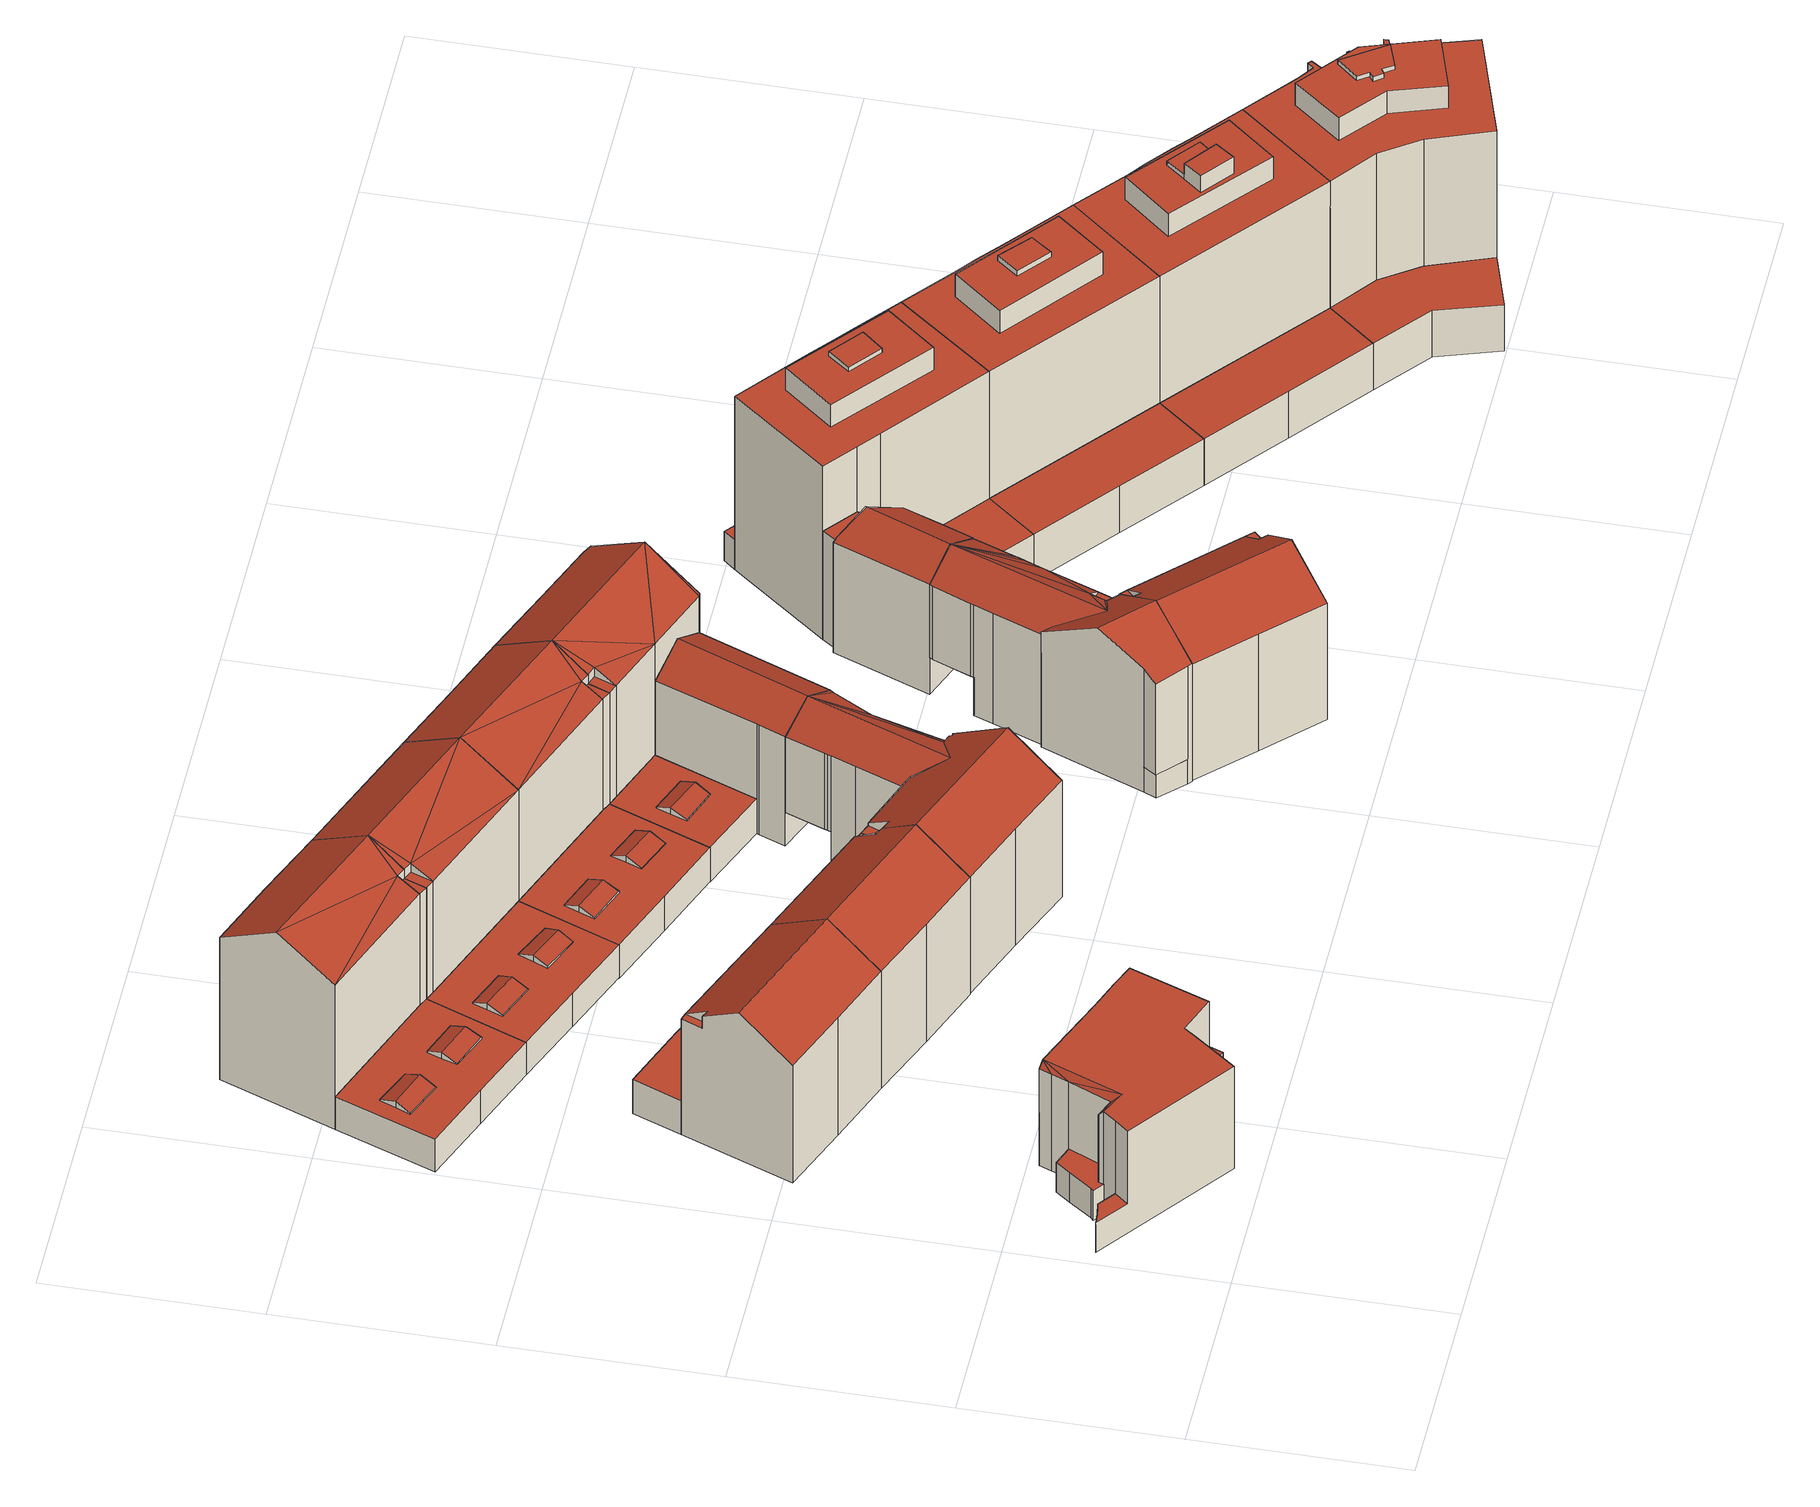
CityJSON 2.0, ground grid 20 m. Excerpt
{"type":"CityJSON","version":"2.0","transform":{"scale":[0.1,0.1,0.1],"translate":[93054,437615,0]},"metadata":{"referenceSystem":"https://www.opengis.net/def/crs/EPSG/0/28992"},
"CityObjects":{
"building1":{"type":"Building","attributes":{"measuredHeight":11.84,"yearOfConstruction":1981,"LAAGSTE_BOUWLAAG":"0","AANTAL_BOUWLAGEN":"4","AANTAL_ADRESSEN":"20","WIJK":"Rotterdam Centrum","PANDSOORT":"Ingesloten hoekpand","BUURT":"Stadsdriehoek","HOOGSTE_BOUWLAAG":"3"},"address":[{"CountryName":"Nederland","LocalityName":"Rotterdam","ThoroughfareNumber":"27","ThoroughfareName":"Pannekoekstraat","PostalCode":"3011LC"}],"children":["building1-1","building1-2"]},
"building1-1":{"type":"BuildingPart","parents":["building1"],"geometry":[{"type":"Solid","lod":"2","boundaries":[[[[0,1,2,3]],[[1,4,5,2]],[[4,6,7,5]],[[8,7,6,9]],[[10,0,3,11]],[[5,7,8,12,13,11,3,2]],[[1,0,10,14,15,9,6,4]],[[13,12,15,14]],[[11,13,14,10]],[[12,8,9,15]]]],"semantics":{"surfaces":[{"type":"WallSurface"},{"type":"RoofSurface"},{"type":"GroundSurface"},{"type":"ClosureSurface"}],"values":[[0,0,0,0,0,1,2,3,3,3]]}}]},
"building1-2":{"type":"BuildingPart","parents":["building1"],"geometry":[{"type":"Solid","lod":"2","boundaries":[[[[16,17,18,8,9,19]],[[19,20,21,16]],[[11,13,22,23]],[[13,12,24,22]],[[16,25,26,17]],[[23,27,28,10,11]],[[29,28,27,30]],[[31,32,33,34]],[[35,36,37,38]],[[36,39,40,37]],[[41,40,39,29,30]],[[25,42,43,44,45,46,26]],[[35,38,31,34,47,48]],[[47,49,50,48]],[[50,49,51,46,45]],[[32,51,49,33]],[[20,52,53,21]],[[52,44,43,53]],[[12,8,18,24]],[[41,27,23]],[[23,22,54]],[[41,30,27]],[[41,23,54]],[[54,22,18]],[[22,24,18]],[[26,46,51,32,31,38,37,40,41,54,18,17]],[[25,16,21,53,43,42]],[[34,33,49,47]],[[29,39,36,35,48,50,45,44,52,20,19,9,15,14,10,28]],[[14,15,12,13]],[[15,9,8,12]],[[10,14,13,11]]]],"semantics":{"surfaces":[{"type":"WallSurface"},{"type":"RoofSurface"},{"type":"GroundSurface"},{"type":"ClosureSurface"}],"values":[[0,0,0,0,0,0,0,0,0,0,0,0,0,0,0,0,0,0,0,1,1,1,1,1,1,1,1,1,2,3,3,3]]}}]},
"building2":{"type":"Building","attributes":{"measuredHeight":16.97,"yearOfConstruction":1953,"LAAGSTE_BOUWLAAG":"-1","AANTAL_BOUWLAGEN":"5","AANTAL_ADRESSEN":"8","WIJK":"Rotterdam Centrum","PANDSOORT":"Tussenpand","BUURT":"Stadsdriehoek","HOOGSTE_BOUWLAAG":"3"},"address":[{"CountryName":"Nederland","LocalityName":"Rotterdam","ThoroughfareNumber":"16-18","ThoroughfareName":"Pannekoekstraat","PostalCode":"3011LG"}],"children":["building2-1","building2-2"]},
"building2-1":{"type":"BuildingPart","parents":["building2"],"geometry":[{"type":"Solid","lod":"2","boundaries":[[[[55,56,57,58,59,60,61,62]],[[63,59,58,64]],[[65,63,64,66]],[[67,56,55,68]],[[69,67,68,70]],[[66,71,69,70,72,65]],[[68,73,74]],[[73,62,61,74]],[[74,61,60,72,70,68]],[[59,63,65,72,60]],[[55,62,73,68]],[[64,58,57,75,71,66]],[[71,75,67,69]],[[75,57,56,67]]]],"semantics":{"surfaces":[{"type":"WallSurface"},{"type":"RoofSurface"},{"type":"GroundSurface"},{"type":"ClosureSurface"}],"values":[[0,0,0,0,0,0,0,0,1,1,1,2,3,3]]}}]},
"building2-2":{"type":"BuildingPart","parents":["building2"],"geometry":[{"type":"Solid","lod":"2","boundaries":[[[[67,56,57,75]],[[76,69,71,77]],[[78,79,80,81]],[[77,78,81,76]],[[79,57,56,80]],[[67,69,76,81,80,56]],[[75,57,79,78,77,71]],[[69,67,75,71]]]],"semantics":{"surfaces":[{"type":"ClosureSurface"},{"type":"WallSurface"},{"type":"RoofSurface"},{"type":"GroundSurface"}],"values":[[0,1,1,1,1,2,3,0]]}}]},
"building3":{"type":"Building","children":["building3-1","building3-2"],"geometry":[{"type":"Solid","lod":"2","boundaries":[[[[82,83,84,85]],[[83,86,87,84]],[[88,89,90,91]],[[89,92,93,90]],[[92,87,86,93]],[[91,82,85,88]],[[89,84,87,92]],[[88,85,84,89]],[[94,95,96,97]],[[98,94,97,99]],[[99,100,101,98]],[[100,102,103,101]],[[95,104,105,96]],[[102,105,104,103]],[[99,97,96,100]],[[100,96,105,102]],[[106,107,108,109]],[[107,110,111,108]],[[112,106,109,113]],[[114,111,110,115]],[[112,116,115,110,107,106],[91,90,93,86,83,82],[94,98,101,103,104,95]],[[113,109,108,111,114,117]],[[113,117,116,112]],[[117,114,115,116]]]],"semantics":{"surfaces":[{"type":"WallSurface"},{"type":"RoofSurface"},{"type":"GroundSurface"},{"type":"ClosureSurface"}],"values":[[0,0,0,0,0,0,1,1,0,0,0,0,0,0,1,1,0,0,0,0,1,2,3,3]]}}]},
"building3-1":{"type":"BuildingInstallation","parents":["building3"],"geometry":[{"type":"MultiSurface","lod":"2","boundaries":[[[82,83,84,85]],[[83,86,87,84]],[[88,89,90,91]],[[89,92,93,90]],[[92,87,86,93]],[[91,82,85,88]],[[89,84,87,92]],[[88,85,84,89]]],"semantics":{"surfaces":[{"type":"WallSurface"},{"type":"RoofSurface"}],"values":[0,0,0,0,0,0,1,1]}}]},
"building3-2":{"type":"BuildingInstallation","parents":["building3"],"geometry":[{"type":"MultiSurface","lod":"2","boundaries":[[[94,95,96,97]],[[98,94,97,99]],[[99,100,101,98]],[[100,102,103,101]],[[95,104,105,96]],[[102,105,104,103]],[[99,97,96,100]],[[100,96,105,102]]],"semantics":{"surfaces":[{"type":"WallSurface"},{"type":"RoofSurface"}],"values":[0,0,0,0,0,0,1,1]}}]},
"building4":{"type":"Building","attributes":{"measuredHeight":19.86,"yearOfConstruction":1954,"LAAGSTE_BOUWLAAG":"-1","AANTAL_BOUWLAGEN":"6","AANTAL_ADRESSEN":"9","WIJK":"Rotterdam Centrum","PANDSOORT":"Tussenpand","BUURT":"Stadsdriehoek","HOOGSTE_BOUWLAAG":"4"},"address":[{"CountryName":"Nederland","LocalityName":"Rotterdam","ThoroughfareNumber":"336-338","ThoroughfareName":"Goudsesingel","PostalCode":"3011KK"}],"children":["building4-1"]},
"building4-1":{"type":"BuildingPart","parents":["building4"],"geometry":[{"type":"Solid","lod":"2","boundaries":[[[[118,119,112,113,120,121,122,123]],[[124,125,126]],[[127,128,129,114,115,130]],[[125,130,115,116]],[[119,125,116,112]],[[123,124,126,118]],[[120,131,132,121]],[[131,129,128,132]],[[124,130,125]],[[122,124,123]],[[124,127,130]],[[122,127,124]],[[132,128,127,122,121]],[[118,126,125,119]],[[117,114,129,131,120,113]],[[116,115,114,117]],[[112,116,117,113]]]],"semantics":{"surfaces":[{"type":"WallSurface"},{"type":"RoofSurface"},{"type":"GroundSurface"},{"type":"ClosureSurface"}],"values":[[0,0,0,0,0,0,0,0,1,1,1,1,1,1,2,3,3]]}}]},
"building5":{"type":"Building","attributes":{"measuredHeight":16.97,"yearOfConstruction":1953,"LAAGSTE_BOUWLAAG":"-1","AANTAL_BOUWLAGEN":"5","AANTAL_ADRESSEN":"7","WIJK":"Rotterdam Centrum","PANDSOORT":"Tussenpand","BUURT":"Stadsdriehoek","HOOGSTE_BOUWLAAG":"3"},"address":[{"CountryName":"Nederland","LocalityName":"Rotterdam","ThoroughfareNumber":"20-22","ThoroughfareName":"Pannekoekstraat","PostalCode":"3011LG"}],"children":["building5-1","building5-2"]},
"building5-1":{"type":"BuildingPart","parents":["building5"],"geometry":[{"type":"Solid","lod":"2","boundaries":[[[[133,134,135,136]],[[137,65,66,138]],[[139,137,138,140]],[[141,142,143,144,145,139,140,146]],[[65,72,70,69,71,66]],[[143,135,134,144]],[[133,136,147,69,70]],[[141,147,136,142]],[[65,137,139,145,72]],[[144,134,133,70,72,145]],[[142,136,135,143]],[[146,140,138,66,71,148]],[[146,148,147,141]],[[148,71,69,147]]]],"semantics":{"surfaces":[{"type":"WallSurface"},{"type":"RoofSurface"},{"type":"GroundSurface"},{"type":"ClosureSurface"}],"values":[[0,0,0,0,0,0,0,0,1,1,1,2,3,3]]}}]},
"building5-2":{"type":"BuildingPart","parents":["building5"],"geometry":[{"type":"Solid","lod":"2","boundaries":[[[[141,147,148,146]],[[77,71,69,76]],[[149,141,146,150]],[[151,77,76,152]],[[150,151,152,149]],[[141,149,152,76,69,147]],[[71,77,151,150,146,148]],[[147,69,71,148]]]],"semantics":{"surfaces":[{"type":"ClosureSurface"},{"type":"WallSurface"},{"type":"RoofSurface"},{"type":"GroundSurface"}],"values":[[0,1,1,1,1,2,3,0]]}}]},
"building6":{"type":"Building","children":["building6-1","building6-2"],"geometry":[{"type":"Solid","lod":"2","boundaries":[[[[153,154,155,156]],[[157,153,156,158]],[[159,160,161,162]],[[154,163,164,155]],[[158,159,162,157]],[[160,164,163,161]],[[158,156,155,159]],[[159,155,164,160]],[[165,166,167,168]],[[168,169,170,165]],[[166,171,172,167]],[[169,173,174,170]],[[173,175,176,174]],[[171,176,175,172]],[[166,174,176,171]],[[165,170,174,166]],[[177,178,179,180]],[[113,109,106,112]],[[178,181,182,179]],[[181,106,109,182]],[[177,183,112,106,181,178],[153,157,162,161,163,154],[169,168,167,172,175,173]],[[180,179,182,109,113,184]],[[184,113,112,183]],[[180,184,183,177]]]],"semantics":{"surfaces":[{"type":"WallSurface"},{"type":"RoofSurface"},{"type":"GroundSurface"},{"type":"ClosureSurface"}],"values":[[0,0,0,0,0,0,1,1,0,0,0,0,0,0,1,1,0,0,0,0,1,2,3,3]]}}]},
"building6-1":{"type":"BuildingInstallation","parents":["building6"],"geometry":[{"type":"MultiSurface","lod":"2","boundaries":[[[153,154,155,156]],[[157,153,156,158]],[[159,160,161,162]],[[154,163,164,155]],[[158,159,162,157]],[[160,164,163,161]],[[158,156,155,159]],[[159,155,164,160]]],"semantics":{"surfaces":[{"type":"WallSurface"},{"type":"RoofSurface"}],"values":[0,0,0,0,0,0,1,1]}}]},
"building6-2":{"type":"BuildingInstallation","parents":["building6"],"geometry":[{"type":"MultiSurface","lod":"2","boundaries":[[[165,166,167,168]],[[168,169,170,165]],[[166,171,172,167]],[[169,173,174,170]],[[173,175,176,174]],[[171,176,175,172]],[[166,174,176,171]],[[165,170,174,166]]],"semantics":{"surfaces":[{"type":"WallSurface"},{"type":"RoofSurface"}],"values":[0,0,0,0,0,0,1,1]}}]},
"building7":{"type":"Building","attributes":{"measuredHeight":19.92,"yearOfConstruction":1954,"LAAGSTE_BOUWLAAG":"-1","AANTAL_BOUWLAGEN":"6","AANTAL_ADRESSEN":"11","WIJK":"Rotterdam Centrum","PANDSOORT":"Tussenpand","BUURT":"Stadsdriehoek","HOOGSTE_BOUWLAAG":"4"},"address":[{"CountryName":"Nederland","LocalityName":"Rotterdam","ThoroughfareNumber":"332-334","ThoroughfareName":"Goudsesingel","PostalCode":"3011KK"}],"children":["building7-1"]},
"building7-1":{"type":"BuildingPart","parents":["building7"],"geometry":[{"type":"Solid","lod":"2","boundaries":[[[[123,122,121,120,113,112,119,118]],[[185,186,187]],[[188,187,183,177]],[[187,119,112,183]],[[189,190,188,177,180,191]],[[191,192,193,189]],[[192,120,121,193]],[[185,123,118,186]],[[122,123,185]],[[190,185,188]],[[188,185,187]],[[190,122,185]],[[193,121,122,190,189]],[[186,118,119,187]],[[192,191,180,184,113,120]],[[177,183,184,180]],[[183,112,113,184]]]],"semantics":{"surfaces":[{"type":"WallSurface"},{"type":"RoofSurface"},{"type":"GroundSurface"},{"type":"ClosureSurface"}],"values":[[0,0,0,0,0,0,0,0,1,1,1,1,1,1,2,3,3]]}}]},
"building8":{"type":"Building","attributes":{"measuredHeight":16.96,"yearOfConstruction":1953,"LAAGSTE_BOUWLAAG":"-1","AANTAL_BOUWLAGEN":"6","AANTAL_ADRESSEN":"11","WIJK":"Rotterdam Centrum","PANDSOORT":"Ingesloten hoekpand","BUURT":"Stadsdriehoek","HOOGSTE_BOUWLAAG":"4"},"address":[{"CountryName":"Nederland","LocalityName":"Rotterdam","ThoroughfareNumber":"22-28","ThoroughfareName":"Pannekoekstraat","PostalCode":"3011LG"}],"children":["building8-1","building8-2"]},
"building8-1":{"type":"BuildingPart","parents":["building8"],"geometry":[{"type":"Solid","lod":"2","boundaries":[[[[194,195,196,197]],[[198,199,141,149]],[[200,198,149,201]],[[194,201,149,141,195]],[[198,200,197,196,199]],[[195,141,199,196]],[[201,194,197,200]]]],"semantics":{"surfaces":[{"type":"ClosureSurface"},{"type":"WallSurface"},{"type":"RoofSurface"},{"type":"GroundSurface"}],"values":[[0,1,1,2,3,0,0]]}}]},
"building8-2":{"type":"BuildingPart","parents":["building8"],"geometry":[{"type":"Solid","lod":"2","boundaries":[[[[202,203,204,205,206,207,208,209,210]],[[211,207,212,200,201,213]],[[208,207,211,214]],[[209,208,214,215]],[[210,209,215,216]],[[201,194,217,213]],[[142,141,199,218,139,145,144,143]],[[219,220,217,194,195,221]],[[222,217,220,223]],[[195,141,142,221]],[[224,225,226]],[[227,139,218,228]],[[229,227,228,230]],[[202,210,216,231]],[[203,202,231,232]],[[233,222,223]],[[230,234,235,236,229]],[[221,237,238,219]],[[239,212,207,206]],[[240,239,206,241,224,226,242]],[[232,243,204,203]],[[243,244,205,204]],[[244,241,206,205]],[[234,240,242,235]],[[237,143,144,238]],[[227,229,236,145,139]],[[232,231,243]],[[243,231,244]],[[241,231,225]],[[241,225,224]],[[244,231,241]],[[231,233,225]],[[242,226,225,233,223,220,219,238,144,145,236,235]],[[216,215,214,211,213,217,222,233,231]],[[221,142,143,237]],[[240,234,230,228,218,199,196,197,200,212,239]],[[196,199,141,195]],[[197,196,195,194]],[[200,197,194,201]]]],"semantics":{"surfaces":[{"type":"OuterCeilingSurface"},{"type":"WallSurface"},{"type":"RoofSurface"},{"type":"GroundSurface"},{"type":"ClosureSurface"}],"values":[[0,1,1,1,1,1,1,1,1,1,1,1,1,1,1,1,1,1,1,1,1,1,1,1,1,2,2,2,2,2,2,2,2,2,2,3,4,4,4]]}}]},
"building9":{"type":"Building","children":["building9-1","building9-2"],"geometry":[{"type":"Solid","lod":"2","boundaries":[[[[245,246,247,248]],[[249,250,251,252]],[[253,245,248,254]],[[254,249,252,253]],[[246,255,256,247]],[[250,256,255,251]],[[253,252,251,245]],[[245,251,255,246]],[[257,258,259,260]],[[261,262,263,264]],[[262,265,266,263]],[[265,267,268,266]],[[258,268,267,259]],[[264,257,260,261]],[[262,259,267,265]],[[261,260,259,262]],[[269,270,271,272]],[[270,178,273,271]],[[274,269,272,275]],[[276,273,178,177]],[[274,277,177,178,270,269],[264,263,266,268,258,257],[249,254,248,247,256,250]],[[275,272,271,273,276,278]],[[275,278,277,274]],[[278,276,177,277]]]],"semantics":{"surfaces":[{"type":"WallSurface"},{"type":"RoofSurface"},{"type":"GroundSurface"},{"type":"ClosureSurface"}],"values":[[0,0,0,0,0,0,1,1,0,0,0,0,0,0,1,1,0,0,0,0,1,2,3,3]]}}]},
"building9-1":{"type":"BuildingInstallation","parents":["building9"],"geometry":[{"type":"MultiSurface","lod":"2","boundaries":[[[245,246,247,248]],[[249,250,251,252]],[[253,245,248,254]],[[254,249,252,253]],[[246,255,256,247]],[[250,256,255,251]],[[253,252,251,245]],[[245,251,255,246]]],"semantics":{"surfaces":[{"type":"WallSurface"},{"type":"RoofSurface"}],"values":[0,0,0,0,0,0,1,1]}}]},
"building9-2":{"type":"BuildingInstallation","parents":["building9"],"geometry":[{"type":"MultiSurface","lod":"2","boundaries":[[[257,258,259,260]],[[261,262,263,264]],[[262,265,266,263]],[[265,267,268,266]],[[258,268,267,259]],[[264,257,260,261]],[[262,259,267,265]],[[261,260,259,262]]],"semantics":{"surfaces":[{"type":"WallSurface"},{"type":"RoofSurface"}],"values":[0,0,0,0,0,0,1,1]}}]},
"building10":{"type":"Building","attributes":{"measuredHeight":20.03,"yearOfConstruction":1954,"LAAGSTE_BOUWLAAG":"-1","AANTAL_BOUWLAGEN":"6","AANTAL_ADRESSEN":"9","WIJK":"Rotterdam Centrum","PANDSOORT":"Tussenpand","BUURT":"Stadsdriehoek","HOOGSTE_BOUWLAAG":"4"},"address":[{"CountryName":"Nederland","LocalityName":"Rotterdam","ThoroughfareNumber":"328-330","ThoroughfareName":"Goudsesingel","PostalCode":"3011KJ"}],"children":["building10-1"]},
"building10-1":{"type":"BuildingPart","parents":["building10"],"geometry":[{"type":"Solid","lod":"2","boundaries":[[[[279,280,281]],[[280,188,177,277]],[[282,280,277,274]],[[190,189,283,276,177,188]],[[284,282,274,275,285,286,287,288]],[[285,289,290,286]],[[289,283,189,290]],[[288,279,281,284]],[[284,281,280,282]],[[290,189,190,287,286]],[[279,188,280]],[[287,279,288]],[[279,190,188]],[[287,190,279]],[[278,276,283,289,285,275]],[[274,277,278,275]],[[277,177,276,278]]]],"semantics":{"surfaces":[{"type":"WallSurface"},{"type":"RoofSurface"},{"type":"GroundSurface"},{"type":"ClosureSurface"}],"values":[[0,0,0,0,0,0,0,0,1,1,1,1,1,1,2,3,3]]}}]},
"building11":{"type":"Building","children":["building11-1"],"geometry":[{"type":"Solid","lod":"2","boundaries":[[[[291,292,293,294]],[[295,291,294,296]],[[296,297,298,295]],[[297,299,300,298]],[[299,301,302,300]],[[292,302,301,293]],[[297,293,301,299]],[[296,294,293,297]],[[303,304,269,274]],[[305,306,307,308]],[[306,269,304,307]],[[306,305,309,274,269],[295,298,300,302,292,291]],[[310,308,307,304,303]],[[310,303,274,309]],[[308,310,309,305]]]],"semantics":{"surfaces":[{"type":"WallSurface"},{"type":"RoofSurface"},{"type":"GroundSurface"},{"type":"ClosureSurface"}],"values":[[0,0,0,0,0,0,1,1,0,0,0,1,2,3,3]]}}]},
"building11-1":{"type":"BuildingInstallation","parents":["building11"],"geometry":[{"type":"MultiSurface","lod":"2","boundaries":[[[291,292,293,294]],[[295,291,294,296]],[[296,297,298,295]],[[297,299,300,298]],[[299,301,302,300]],[[292,302,301,293]],[[297,293,301,299]],[[296,294,293,297]]],"semantics":{"surfaces":[{"type":"WallSurface"},{"type":"RoofSurface"}],"values":[0,0,0,0,0,0,1,1]}}]},
"building12":{"type":"Building","attributes":{"measuredHeight":14.86,"yearOfConstruction":1954,"LAAGSTE_BOUWLAAG":"-1","AANTAL_BOUWLAGEN":"5","AANTAL_ADRESSEN":"4","WIJK":"Rotterdam Centrum","PANDSOORT":"Tussenpand","BUURT":"Stadsdriehoek","HOOGSTE_BOUWLAAG":"3"},"address":[{"CountryName":"Nederland","LocalityName":"Rotterdam","ThoroughfareNumber":"3-3","ThoroughfareName":"Halstraat","PostalCode":"3011LA"}],"geometry":[{"type":"Solid","lod":"2","boundaries":[[[[311,232,231,216,312]],[[313,232,311,314]],[[314,308,315,316,313]],[[308,307,317,315]],[[307,318,319,317]],[[318,312,216,319]],[[316,315,317,319,216,231]],[[316,231,232,313]],[[308,314,311,312,318,307]]]],"semantics":{"surfaces":[{"type":"WallSurface"},{"type":"RoofSurface"},{"type":"GroundSurface"}],"values":[[0,0,0,0,0,0,1,1,2]]}}]},
"building13":{"type":"Building","attributes":{"measuredHeight":20.15,"yearOfConstruction":1954,"LAAGSTE_BOUWLAAG":"-1","AANTAL_BOUWLAGEN":"6","AANTAL_ADRESSEN":"10","WIJK":"Rotterdam Centrum","PANDSOORT":"Ingesloten hoekpand","BUURT":"Stadsdriehoek","HOOGSTE_BOUWLAAG":"4"},"address":[{"CountryName":"Nederland","LocalityName":"Rotterdam","ThoroughfareNumber":"324-326","ThoroughfareName":"Goudsesingel","PostalCode":"3011KJ"}],"children":["building13-1"]},
"building13-1":{"type":"BuildingPart","parents":["building13"],"geometry":[{"type":"Solid","lod":"2","boundaries":[[[[320,321,314,322]],[[323,324,325,326]],[[324,327,286,325]],[[305,308,314,321,328]],[[329,282,274,309]],[[328,329,309,305]],[[330,331,332,320,322]],[[288,287,286,327,303,274,282,284]],[[333,334,329]],[[330,323,326,331]],[[333,288,284,334]],[[287,288,333]],[[328,287,333]],[[328,333,329]],[[332,328,321]],[[332,321,320]],[[332,287,328]],[[334,284,282,329]],[[331,326,325,286,287,332]],[[308,310,303,327,324,323,330,322,314]],[[305,309,310,308]],[[309,274,303,310]]]],"semantics":{"surfaces":[{"type":"WallSurface"},{"type":"RoofSurface"},{"type":"GroundSurface"},{"type":"ClosureSurface"}],"values":[[0,0,0,0,0,0,0,0,0,0,0,1,1,1,1,1,1,1,1,2,3,3]]}}]},
"building14":{"type":"Building","attributes":{"measuredHeight":16.97,"yearOfConstruction":1954,"LAAGSTE_BOUWLAAG":"-1","AANTAL_BOUWLAGEN":"5","AANTAL_ADRESSEN":"8","WIJK":"Rotterdam Centrum","PANDSOORT":"Ingesloten hoekpand","BUURT":"Stadsdriehoek","HOOGSTE_BOUWLAAG":"3"},"address":[{"CountryName":"Nederland","LocalityName":"Rotterdam","ThoroughfareNumber":"10-12","ThoroughfareName":"Halstraat","PostalCode":"3011LA"}],"children":["building14-1","building14-2"]},
"building14-1":{"type":"BuildingPart","parents":["building14"],"geometry":[{"type":"Solid","lod":"2","boundaries":[[[[335,336,337,338,339,340,341,342]],[[343,344,345,346]],[[347,348,340,339]],[[347,339,349,350,351]],[[352,353,351,350,354]],[[355,356,338,337]],[[356,349,339,338]],[[354,357,358,352]],[[357,359,360,358]],[[357,361,362]],[[363,364,365,366]],[[367,340,348,368,369]],[[368,363,366,369]],[[341,340,367,370]],[[342,341,370,371]],[[335,342,371,372]],[[337,336,373,355]],[[336,335,372,373]],[[374,375,344,343]],[[376,365,377]],[[378,377,365,364,379,345,380]],[[379,381,346,345]],[[382,383,384]],[[361,382,384,385,362]],[[359,385,384,386]],[[343,387,388,389,374]],[[343,346,381,387]],[[360,359,386,390,389,388,391]],[[345,344,375,380]],[[372,371,370,367,369,366,365,376,392,373]],[[382,392,383]],[[354,373,361]],[[361,392,382]],[[354,361,357]],[[350,373,354]],[[349,373,350]],[[356,373,349]],[[355,373,356]],[[373,392,361]],[[357,362,385,359]],[[375,374,389,390,378,380]],[[384,383,392,376,377,378,390,386]],[[347,351,353,393,391,388,387,381,379,364,363,368,348]],[[358,360,391,393]],[[352,358,393,353]]]],"semantics":{"surfaces":[{"type":"OuterCeilingSurface"},{"type":"WallSurface"},{"type":"RoofSurface"},{"type":"GroundSurface"},{"type":"ClosureSurface"}],"values":[[0,0,1,1,1,1,1,1,1,1,1,1,1,1,1,1,1,1,1,1,1,1,1,1,1,1,1,1,1,2,2,2,2,2,2,2,2,2,2,2,2,2,3,4,4]]}}]},
"building14-2":{"type":"BuildingPart","parents":["building14"],"geometry":[{"type":"Solid","lod":"2","boundaries":[[[[393,391,360,358]],[[394,360,391,395]],[[395,396,397,394]],[[396,353,352,397]],[[358,360,394,397,352]],[[353,396,395,391,393]],[[353,393,358,352]]]],"semantics":{"surfaces":[{"type":"ClosureSurface"},{"type":"WallSurface"},{"type":"RoofSurface"},{"type":"GroundSurface"}],"values":[[0,1,1,1,2,3,0]]}}]},
"building15":{"type":"Building","attributes":{"measuredHeight":16.68,"yearOfConstruction":1953,"LAAGSTE_BOUWLAAG":"-1","AANTAL_BOUWLAGEN":"5","AANTAL_ADRESSEN":"9","WIJK":"Rotterdam Centrum","PANDSOORT":"Tussenpand","BUURT":"Stadsdriehoek","HOOGSTE_BOUWLAAG":"3"},"address":[{"CountryName":"Nederland","LocalityName":"Rotterdam","ThoroughfareNumber":"38-40","ThoroughfareName":"Pannekoekstraat","PostalCode":"3011LH"}],"children":["building15-1","building15-2"]},
"building15-1":{"type":"BuildingPart","parents":["building15"],"geometry":[{"type":"Solid","lod":"2","boundaries":[[[[398,399,400,394]],[[401,402,403,404]],[[405,398,394,406]],[[404,405,406,401]],[[407,402,401,406,394,400,408]],[[409,399,398,405,404,403,410]],[[407,408,409,410]],[[402,407,410,403]],[[408,400,399,409]]]],"semantics":{"surfaces":[{"type":"WallSurface"},{"type":"RoofSurface"},{"type":"GroundSurface"},{"type":"ClosureSurface"}],"values":[[0,0,0,0,1,2,3,3,3]]}}]},
"building15-2":{"type":"BuildingPart","parents":["building15"],"geometry":[{"type":"Solid","lod":"2","boundaries":[[[[411,400,399,412,413]],[[414,415,413,412,416,417,418]],[[419,407,408,420]],[[402,407,419,421]],[[408,400,411,420]],[[402,421,422,423,424,425,426,403]],[[427,428,419]],[[429,415,414,430]],[[431,417,416,432]],[[425,431,432,426]],[[420,429,430]],[[422,428,427,423]],[[420,411,413,415,429]],[[420,430,414,418,424,423,427,419]],[[431,425,424,418,417]],[[419,428,422,421]],[[399,409,410,403,426,432,416,412]],[[410,409,408,407]],[[409,399,400,408]],[[403,410,407,402]]]],"semantics":{"surfaces":[{"type":"WallSurface"},{"type":"RoofSurface"},{"type":"GroundSurface"},{"type":"ClosureSurface"}],"values":[[0,0,0,0,0,0,0,0,0,0,0,0,1,1,1,1,2,3,3,3]]}}]},
"building16":{"type":"Building","attributes":{"measuredHeight":14.92,"yearOfConstruction":1956,"LAAGSTE_BOUWLAAG":"1","AANTAL_BOUWLAGEN":"5","AANTAL_ADRESSEN":"3","WIJK":"Rotterdam Centrum","PANDSOORT":"Tussenpand","BUURT":"Stadsdriehoek","HOOGSTE_BOUWLAAG":"3"},"address":[{"CountryName":"Nederland","LocalityName":"Rotterdam","ThoroughfareNumber":"8-8","ThoroughfareName":"Halstraat","PostalCode":"3011LA"}],"geometry":[{"type":"Solid","lod":"2","boundaries":[[[[433,434,435,436]],[[434,437,372,435]],[[438,439,440,433,436]],[[441,442,373,372,437]],[[443,442,441,444]],[[439,443,444,440]],[[372,373,438,436,435]],[[442,443,439,438,373]],[[440,444,441,437,434,433]]]],"semantics":{"surfaces":[{"type":"WallSurface"},{"type":"RoofSurface"},{"type":"GroundSurface"}],"values":[[0,0,0,0,0,0,1,1,2]]}}]},
"building17":{"type":"Building","attributes":{"measuredHeight":23.21,"yearOfConstruction":1956,"LAAGSTE_BOUWLAAG":"1","AANTAL_BOUWLAGEN":"8","AANTAL_ADRESSEN":"10","WIJK":"Rotterdam Centrum","PANDSOORT":"Ingesloten hoekpand","BUURT":"Stadsdriehoek","HOOGSTE_BOUWLAAG":"6"},"address":[{"CountryName":"Nederland","LocalityName":"Rotterdam","ThoroughfareNumber":"3-5","ThoroughfareName":"Mariniersweg","PostalCode":"3011NB"}],"children":["building17-1","building17-2","building17-3","building17-4","building17-5"]},
"building17-1":{"type":"BuildingPart","parents":["building17"],"geometry":[{"type":"Solid","lod":"2","boundaries":[[[[445,446,447,448,449,450]],[[451,452,453,454]],[[455,456,457,458]],[[459,460,461,462,463]],[[464,465,462,461,466]],[[463,446,445,459]],[[467,468,469,470,465,464]],[[471,472,473,474]],[[475,476,477,478,479,480]],[[481,482,483,484,485,486]],[[481,448,447,482]],[[479,484,483,480]],[[469,476,475,470]],[[458,479,478,455]],[[456,487,488,457]],[[489,490,491,492]],[[493,494,495,496]],[[474,489,492,471]],[[472,491,490,473]],[[497,498,499,500]],[[454,497,500,451]],[[496,501,502,493]],[[494,485,484,495]],[[487,503,504,488]],[[503,502,501,504]],[[452,499,498,453]],[[451,500,499,452],[489,474,473,490]],[[471,492,491,472]],[[483,482,447,446,463,462,465,470,475,480],[497,454,453,498]],[[479,458,457,488,504,501,496,495,484]],[[503,487,456,455,478,477,468,467,505,506,450,449,486,485,494,493,502]],[[506,460,459,445,450]],[[505,466,461,460,506]],[[464,466,505,467]],[[468,477,476,469]],[[486,449,448,481]]]],"semantics":{"surfaces":[{"type":"WallSurface"},{"type":"RoofSurface"},{"type":"GroundSurface"},{"type":"ClosureSurface"}],"values":[[0,0,0,0,0,0,0,0,0,0,0,0,0,0,0,0,0,0,0,0,0,0,0,0,0,0,1,1,1,1,2,3,3,3,3,3]]}}]},
"building17-2":{"type":"BuildingPart","parents":["building17"],"geometry":[{"type":"Solid","lod":"2","boundaries":[[[[467,505,466,464]],[[440,444,507,508]],[[464,509,510,467]],[[511,507,444,512]],[[509,511,512,510]],[[511,509,464,466,508,507]],[[505,467,510,512,444,440]],[[505,440,508,466]]]],"semantics":{"surfaces":[{"type":"ClosureSurface"},{"type":"WallSurface"},{"type":"RoofSurface"},{"type":"GroundSurface"}],"values":[[0,1,1,1,1,2,3,0]]}}]},
"building17-3":{"type":"BuildingPart","parents":["building17"],"geometry":[{"type":"Solid","lod":"2","boundaries":[[[[513,514,515,516,517,433,440,508]],[[461,513,508,466]],[[459,515,514,460]],[[450,433,517,445]],[[445,517,516,515,459]],[[461,460,514,513]],[[433,450,506,505,440]],[[461,466,505,506,460]],[[466,508,440,505]],[[459,460,506,450,445]]]],"semantics":{"surfaces":[{"type":"WallSurface"},{"type":"RoofSurface"},{"type":"GroundSurface"},{"type":"ClosureSurface"}],"values":[[0,0,0,0,1,1,2,3,3,3]]}}]},
"building17-4":{"type":"BuildingPart","parents":["building17"],"geometry":[{"type":"Solid","lod":"2","boundaries":[[[[469,476,477,468]],[[518,469,468,519]],[[520,477,476,521]],[[519,520,521,518]],[[518,521,476,469]],[[468,477,520,519]]]],"semantics":{"surfaces":[{"type":"ClosureSurface"},{"type":"WallSurface"},{"type":"RoofSurface"},{"type":"GroundSurface"}],"values":[[0,1,1,1,2,3]]}}]},
"building17-5":{"type":"BuildingPart","parents":["building17"],"geometry":[{"type":"Solid","lod":"2","boundaries":[[[[481,448,449,486]],[[522,523,524,525]],[[525,481,486,522]],[[523,449,448,524]],[[525,524,448,481]],[[486,449,523,522]]]],"semantics":{"surfaces":[{"type":"ClosureSurface"},{"type":"WallSurface"},{"type":"RoofSurface"},{"type":"GroundSurface"}],"values":[[0,1,1,1,2,3]]}}]},
"building18":{"type":"Building","attributes":{"measuredHeight":23.27,"yearOfConstruction":1956,"LAAGSTE_BOUWLAAG":"1","AANTAL_BOUWLAGEN":"8","AANTAL_ADRESSEN":"10","WIJK":"Rotterdam Centrum","PANDSOORT":"Tussenpand","BUURT":"Stadsdriehoek","HOOGSTE_BOUWLAAG":"6"},"address":[{"CountryName":"Nederland","LocalityName":"Rotterdam","ThoroughfareNumber":"11-13","ThoroughfareName":"Mariniersweg","PostalCode":"3011NB"}],"children":["building18-1","building18-2"]},
"building18-1":{"type":"BuildingPart","parents":["building18"],"geometry":[{"type":"Solid","lod":"2","boundaries":[[[[526,467,464,527]],[[527,528,529,526]],[[467,510,509,464]],[[528,530,531,529]],[[530,509,510,531]],[[464,509,530,528,527]],[[531,510,467,526,529]]]],"semantics":{"surfaces":[{"type":"ClosureSurface"},{"type":"WallSurface"},{"type":"RoofSurface"},{"type":"GroundSurface"}],"values":[[0,1,1,1,1,2,3]]}}]},
"building18-2":{"type":"BuildingPart","parents":["building18"],"geometry":[{"type":"Solid","lod":"2","boundaries":[[[[532,533,534,535]],[[536,537,538,539]],[[540,541,542,543]],[[544,545,546,538,537,547]],[[537,548,549,547]],[[550,545,544,551]],[[552,534,533,553]],[[554,555,556,557]],[[558,559,549,548,560,561]],[[558,469,470,559]],[[562,563,564,565]],[[566,532,535,567]],[[568,550,551,569,527,526,570]],[[571,572,573,574]],[[570,575,576,568]],[[541,556,555,542]],[[539,571,574,536]],[[572,577,578,573]],[[577,564,563,578]],[[579,558,561,580]],[[567,552,553,566]],[[569,465,464,527]],[[464,465,470,469,518,519,467]],[[543,554,557,540]],[[575,546,545,576]],[[581,560,548,582]],[[565,581,582,562]],[[580,519,518,579]],[[579,518,469,558]],[[551,544,547,549,559,470,465,569],[554,543,542,555]],[[566,553,533,532]],[[574,573,578,563,562,582,548,537,536]],[[568,576,545,550]],[[540,557,556,541],[552,567,535,534]],[[577,572,571,539,538,546,575,570,526,467,519,580,561,560,581,565,564]],[[527,464,467,526]]]],"semantics":{"surfaces":[{"type":"WallSurface"},{"type":"RoofSurface"},{"type":"GroundSurface"},{"type":"ClosureSurface"}],"values":[[0,0,0,0,0,0,0,0,0,0,0,0,0,0,0,0,0,0,0,0,0,0,0,0,0,0,0,0,1,1,1,1,1,1,2,3]]}}]},
"building19":{"type":"Building","attributes":{"measuredHeight":24.56,"yearOfConstruction":1956,"LAAGSTE_BOUWLAAG":"-1","AANTAL_BOUWLAGEN":"9","AANTAL_ADRESSEN":"10","WIJK":"Rotterdam Centrum","PANDSOORT":"Tussenpand","BUURT":"Stadsdriehoek","HOOGSTE_BOUWLAAG":"6"},"address":[{"CountryName":"Nederland","LocalityName":"Rotterdam","ThoroughfareNumber":"19-21","ThoroughfareName":"Mariniersweg","PostalCode":"3011NC"}],"children":["building19-1","building19-2"]},
"building19-1":{"type":"BuildingPart","parents":["building19"],"geometry":[{"type":"Solid","lod":"2","boundaries":[[[[583,526,527,584]],[[584,585,586,583]],[[585,587,588,586]],[[587,528,529,588]],[[526,529,528,527]],[[527,528,587,585,584]],[[588,529,526,583,586]]]],"semantics":{"surfaces":[{"type":"ClosureSurface"},{"type":"WallSurface"},{"type":"RoofSurface"},{"type":"GroundSurface"}],"values":[[0,1,1,1,1,2,3]]}}]},
"building19-2":{"type":"BuildingPart","parents":["building19"],"geometry":[{"type":"Solid","lod":"2","boundaries":[[[[589,590,591,592,584,583,593]],[[594,595,596,597]],[[598,599,600,601]],[[550,568,570,526,527,569,551]],[[593,602,603,589]],[[602,604,605,603]],[[606,607,608,609]],[[607,610,611,608]],[[609,612,613,606]],[[610,614,615,611]],[[614,616,617,615]],[[599,618,619,620,621,600]],[[599,550,551,618]],[[612,620,619,622]],[[592,569,527,584]],[[623,617,616,624]],[[624,625,626,623]],[[627,628,629,630]],[[625,621,620,626]],[[601,570,568,598]],[[631,632,633,634,635]],[[595,633,632,596]],[[636,637,638,639,640]],[[597,637,636,594]],[[641,642,643,644]],[[639,635,634,640]],[[644,627,630,641]],[[645,605,604,613,612,622]],[[590,605,645,591]],[[637,632,631,638]],[[642,629,628,643]],[[589,603,605,590]],[[617,623,626,620,612,609,608,611,615]],[[622,619,618,551,569,592,591,645],[627,644,643,628]],[[598,568,550,599]],[[641,630,629,642],[595,594,636,640,634,633]],[[638,631,635,639]],[[597,596,632,637]],[[621,625,624,616,614,610,607,606,613,604,602,593,583,526,570,601,600]],[[584,527,526,583]]]],"semantics":{"surfaces":[{"type":"WallSurface"},{"type":"RoofSurface"},{"type":"GroundSurface"},{"type":"ClosureSurface"}],"values":[[0,0,0,0,0,0,0,0,0,0,0,0,0,0,0,0,0,0,0,0,0,0,0,0,0,0,0,0,0,0,0,1,1,1,1,1,1,1,2,3]]}}]},
"building20":{"type":"Building","attributes":{"measuredHeight":23.19,"yearOfConstruction":1956,"LAAGSTE_BOUWLAAG":"-1","AANTAL_BOUWLAGEN":"9","AANTAL_ADRESSEN":"11","WIJK":"Rotterdam Centrum","PANDSOORT":"Tussenpand","BUURT":"Stadsdriehoek","HOOGSTE_BOUWLAAG":"6"},"address":[{"CountryName":"Nederland","LocalityName":"Rotterdam","ThoroughfareNumber":"1","ThoroughfareName":"Mariniersweg","PostalCode":"3011NB"}],"children":["building20-1","building20-2","building20-3"]},
"building20-1":{"type":"BuildingPart","parents":["building20"],"geometry":[{"type":"Solid","lod":"2","boundaries":[[[[646,647,648,649]],[[583,586,585,584]],[[647,585,586,648]],[[650,646,649,651]],[[646,650,652,653,584,585,647]],[[654,651,649,648,586,583,655]],[[654,655,653,652]],[[651,654,652,650]],[[655,583,584,653]]]],"semantics":{"surfaces":[{"type":"WallSurface"},{"type":"RoofSurface"},{"type":"GroundSurface"},{"type":"ClosureSurface"}],"values":[[0,0,0,0,1,2,3,3,3]]}}]},
"building20-2":{"type":"BuildingPart","parents":["building20"],"geometry":[{"type":"Solid","lod":"2","boundaries":[[[[656,657,658,659]],[[660,658,657,661]],[[662,656,659,663]],[[663,660,661,662]],[[662,661,657,656]],[[659,658,660,663]]]],"semantics":{"surfaces":[{"type":"ClosureSurface"},{"type":"WallSurface"},{"type":"RoofSurface"},{"type":"GroundSurface"}],"values":[[0,1,1,1,2,3]]}}]},
"building20-3":{"type":"BuildingPart","parents":["building20"],"geometry":[{"type":"Solid","lod":"2","boundaries":[[[[591,590,589,593,583,584,592]],[[664,665,666,667]],[[668,669,670,671]],[[672,673,674,675]],[[676,677,678,679]],[[667,668,671,664]],[[669,680,681,670]],[[682,681,680,683]],[[683,684,685,682]],[[684,686,687,685]],[[686,672,675,687]],[[677,688,689,678]],[[679,674,673,676]],[[690,691,692,693]],[[693,593,589,690]],[[658,666,665,694,657]],[[656,657,694,695]],[[696,697,653,652]],[[698,699,700,701]],[[701,702,703,698]],[[704,705,706,707]],[[705,708,709,706]],[[710,711,712,713]],[[714,715,716,717]],[[718,714,717,719]],[[720,721,722,723]],[[719,724,725,718]],[[699,712,711,700]],[[726,689,688,692,691]],[[691,590,591,726]],[[697,592,584,653]],[[727,696,652,650]],[[715,722,721,716]],[[713,709,708,710]],[[724,720,723,725]],[[702,704,707,703]],[[651,659,656,695,727,650]],[[690,589,590,691]],[[705,704,702,701,700,711,710,708]],[[715,714,718,725,723,722],[698,703,707,706,709,713,712,699]],[[695,694,665,664,671,670,681,682,685,687,675,674,679,678,689,726,591,592,697,696,727],[719,717,716,721,720,724]],[[672,686,684,683,680,669,668,667,666,658,659,651,654,655,583,593,693,692,688,677,676,673]],[[650,652,654,651]],[[659,658,657,656]],[[653,584,583,655]],[[652,653,655,654]]]],"semantics":{"surfaces":[{"type":"WallSurface"},{"type":"RoofSurface"},{"type":"GroundSurface"},{"type":"ClosureSurface"}],"values":[[0,0,0,0,0,0,0,0,0,0,0,0,0,0,0,0,0,0,0,0,0,0,0,0,0,0,0,0,0,0,0,0,0,0,0,0,0,1,1,1,1,2,3,3,3,3]]}}]}
},
"vertices":[
[83,169,4],[73,156,4],[73,156,38],[83,169,38],[57,134,4],[57,134,38],[54,131,4],[54,131,38],[64,124,38],[64,124,4],[102,162,4],[102,162,38],[66,129,38],[84,122,38],[84,122,4],[66,129,4],
[55,112,38],[55,112,122],[64,124,122],[55,112,4],[39,124,4],[39,124,38],[84,122,116],[102,162,116],[66,129,116],[44,99,38],[44,99,122],[108,178,116],[108,178,4],[113,190,4],[113,190,116],[218,63,122],[181,77,122],[181,77,70],[218,63,70],[246,138,4],[224,147,4],[224,147,122],[246,138,122],[194,158,4],[194,158,122],[119,188,122],[35,106,38],[15,121,38],[15,121,4],[142,26,4],[142,26,122],[213,50,70],[213,50,4],[172,65,70],[172,65,4],[172,65,122],[26,122,4],[26,122,38],[89,113,122],
[91,497,138],[91,497,43],[91,497,4],[50,392,4],[50,392,140],[70,443,174],[83,477,152],[83,477,138],[116,366,140],[116,366,4],[181,341,140],[181,341,4],[98,495,43],[98,495,138],[222,445,43],[222,445,139],[222,445,4],[201,392,174],[90,474,138],[90,474,152],[98,495,4],
[241,492,43],[241,492,4],[175,518,4],[109,543,4],[109,543,43],[175,518,43],
[39,749,45],[33,734,45],[33,734,52],[39,749,46],[27,720,45],[27,720,46],[75,734,46],[70,720,52],[70,720,45],[75,734,45],[64,705,46],[64,705,45],[106,721,45],[101,708,45],[101,708,52],[106,721,47],[142,708,45],[142,708,46],[137,694,52],[137,694,45],[132,679,47],[132,679,45],[96,693,45],[96,693,46],[135,641,45],[68,667,45],[68,667,7],[135,641,7],[0,693,45],[0,693,7],[172,735,45],[172,735,7],[36,787,7],[36,787,45],[163,739,45],[163,739,7],
[180,756,174],[172,735,174],[214,843,7],[214,843,172],[193,790,206],[180,756,184],[171,760,184],[163,739,174],[171,760,174],[58,843,206],[78,896,172],[78,896,7],[36,787,174],[147,870,7],[147,870,172],
[344,397,139],[337,377,153],[337,377,136],[344,397,136],[246,315,140],[246,315,4],[312,290,140],[312,290,4],[353,393,43],[353,393,136],[345,373,136],[345,373,152],[332,341,174],[353,393,4],[344,397,43],[344,397,4],
[372,441,43],[372,441,4],[306,467,4],[306,467,43],
[174,695,45],[169,682,45],[169,682,52],[174,695,46],[211,680,45],[211,680,47],[206,667,52],[200,652,46],[200,652,45],[206,667,45],[163,667,45],[163,667,46],[278,653,46],[272,640,52],[272,640,45],[278,653,45],[242,669,45],[242,669,46],[266,626,46],[266,626,45],[236,655,45],[236,655,52],[230,641,45],[230,641,47],[308,682,45],[271,587,45],[271,587,7],[308,682,7],[203,614,45],[203,614,7],[181,731,45],[181,731,7],
[189,752,184],[189,752,174],[181,731,174],[308,682,174],[350,790,172],[329,737,206],[350,790,7],[281,817,7],[281,817,172],
[420,368,43],[363,389,43],[363,389,5],[420,368,5],[372,441,5],[353,393,5],[438,415,5],[438,415,43],
[495,468,44],[528,455,44],[527,452,44],[513,416,44],[512,413,44],[447,438,44],[448,441,44],[449,444,44],[463,481,44],[447,438,132],[447,438,5],[438,415,132],[448,441,132],[449,444,132],[463,481,132],[420,368,132],[312,290,5],[363,389,139],[420,368,139],[363,389,136],[427,365,137],[427,365,139],[485,343,131],[477,346,138],[485,343,138],[379,264,140],[379,264,5],[447,237,140],[447,237,5],[495,468,153],[528,455,132],[442,333,153],[487,340,5],[487,340,140],[467,288,174],[355,369,136],[355,369,152],[512,413,5],[484,340,5],[512,413,124],[484,340,140],[527,452,131],[513,416,124],
[409,588,52],[403,573,46],[403,573,45],[409,588,45],[379,616,45],[374,602,45],[374,602,52],[379,616,46],[414,602,46],[414,602,45],[368,587,46],[368,587,45],[310,643,45],[305,629,45],[305,629,52],[310,643,46],[346,629,46],[341,615,52],[341,615,45],[346,629,45],[335,600,47],[335,600,45],[299,614,46],[299,614,45],[406,535,45],[338,561,45],[338,561,6],[406,535,6],[271,587,6],[443,630,45],[443,630,6],[308,682,6],[434,634,45],[434,634,6],
[442,654,184],[434,634,174],[442,654,174],[443,630,174],[350,790,6],[451,650,174],[485,738,6],[485,738,172],[464,684,206],[451,650,184],[417,764,6],[417,764,172],
[446,590,45],[441,577,45],[441,577,52],[446,590,46],[482,576,45],[482,576,46],[477,562,52],[477,562,45],[471,548,46],[471,548,45],[435,561,46],[435,561,45],[443,630,5],[406,535,5],[511,604,45],[474,508,45],[474,508,5],[511,604,5],[453,626,45],[453,626,5],
[528,455,5],[463,481,5],[577,579,132],[577,579,5],[511,604,131],[544,591,153],[474,508,132],[473,506,5],[473,506,132],
[581,579,174],[577,579,174],[581,579,5],[614,687,5],[553,711,5],[553,711,172],[614,687,172],[485,738,5],[511,604,174],[453,626,174],[621,682,5],[621,682,174],[601,631,206],[461,647,184],[461,647,174],
[675,398,47],[706,386,47],[740,373,47],[724,333,47],[723,330,47],[658,356,47],[659,359,47],[673,395,47],[609,160,32],[584,183,32],[592,195,32],[587,183,32],[723,330,3],[658,356,3],[723,330,132],[720,323,132],[720,323,3],[714,307,43],[714,307,3],[714,307,132],[740,373,131],[724,333,132],[696,255,130],[696,255,43],[688,234,130],[688,234,43],[682,260,140],[682,260,130],[633,291,3],[630,292,3],[630,292,129],[633,291,131],[658,356,131],[651,338,3],[651,338,131],[659,359,131],[673,395,132],[675,398,132],[706,386,153],[609,160,140],[584,183,137],[639,284,136],[630,292,137],[608,238,171],[592,195,3],[592,195,146],[587,183,3],[677,246,140],[676,244,140],[677,246,138],[677,246,130],[688,234,139],[609,160,3],[613,157,3],[613,157,140],[650,196,173],[688,234,3],[650,238,153],[696,255,3],
[739,286,43],[739,286,3],[722,300,3],[722,300,43],
[739,286,4],[690,236,4],[690,236,43],[848,198,43],[789,138,43],[789,138,4],[848,198,4],[793,243,4],[793,243,43],[782,145,43],[696,230,43],[696,230,4],[782,145,4],
[690,236,137],[688,234,4],[688,234,137],[675,221,150],[675,221,137],[613,157,4],[613,157,139],[651,196,171],[782,145,137],[696,230,137],[789,138,137],[774,123,137],[774,123,150],[750,98,171],[711,59,139],[711,59,4],[767,130,150],[767,130,137],[681,215,137],[681,215,150],[661,109,139],[661,109,4],
[715,487,4],[711,489,4],[711,489,132],[715,487,134],[675,398,4],[738,466,153],[766,439,131],[766,439,4],[740,373,4],[740,373,132],[752,404,132],[752,404,4],
[725,501,130],[725,501,205],[797,592,205],[797,592,38],[797,592,4],[725,501,4],[901,479,231],[863,432,231],[863,432,205],[901,479,205],[889,530,4],[886,533,4],[886,533,27],[889,530,27],[755,477,130],[755,477,117],[775,461,117],[775,461,205],[755,477,205],[870,385,58],[870,385,205],[775,461,58],[870,385,4],[941,476,4],[941,476,38],[941,476,205],[865,494,236],[848,474,236],[848,474,231],[865,494,231],[898,511,205],[898,511,38],[898,511,4],[883,523,4],[883,523,27],[883,523,205],[845,554,38],[845,554,205],[860,542,205],[860,542,27],[860,542,4],[845,554,4],[884,532,4],[884,532,27],[835,518,231],[819,497,231],[819,497,236],[835,518,236],[869,547,4],[866,549,4],[866,549,27],[869,547,27],[813,551,205],[775,504,205],[775,504,231],[813,551,231],[868,545,27],[868,545,4],[876,539,4],[876,539,27],[775,461,4],[755,477,4],
[752,404,58],[766,439,58],[833,339,58],[833,339,4],[760,398,58],[760,398,4],
[766,439,117],[748,457,117],[748,457,130],[738,466,130],[715,487,130],
[950,487,38],[950,487,4],[907,522,4],[907,522,38],
[853,565,4],[806,603,4],[806,603,38],[853,565,38],
[1016,266,4],[1016,266,58],[979,220,58],[979,220,4],[907,279,58],[907,279,4],
[994,356,237],[965,380,237],[965,380,231],[994,356,231],[1035,412,27],[1029,405,27],[1029,405,4],[1035,412,4],[1046,360,231],[1009,314,231],[1009,314,205],[1046,360,205],[1044,393,205],[1044,393,38],[1044,393,4],[1029,405,205],[1006,424,27],[1006,424,205],[1090,356,38],[1090,356,205],[982,400,230],[982,400,236],[957,432,205],[919,386,205],[919,386,231],[957,432,231],[990,436,38],[990,436,205],[1006,424,4],[990,436,4],[1015,428,27],[1014,427,27],[1014,427,4],[1015,428,4],[1010,376,236],[1010,376,230],[1099,367,38],[1016,266,205],[1099,367,4],[1031,415,4],[1030,413,4],[1030,413,27],[1031,415,27],[1054,404,4],[1054,404,38],[1021,421,4],[1021,421,27],[999,447,38],[999,447,4],[1012,431,4],[1012,431,27],
[1162,147,4],[1162,147,58],[1125,102,58],[1125,102,4],[1052,161,58],[1052,161,4],
[1244,249,38],[1236,238,38],[1236,238,205],[1162,147,205],[1244,249,4],[1156,259,231],[1127,282,231],[1127,282,236],[1156,259,236],[1145,329,38],[1136,318,38],[1136,318,4],[1145,329,4],[1199,285,4],[1199,285,38],[1190,275,4],[1190,275,38],[1181,295,4],[1178,297,4],[1178,297,27],[1181,295,27],[1176,295,4],[1176,295,27],[1176,287,27],[1176,287,4],[1166,304,4],[1166,304,27],[1160,308,4],[1160,308,27],[1136,318,205],[1152,306,205],[1152,306,27],[1152,306,4],[1176,287,205],[1162,311,27],[1162,311,4],[1158,312,4],[1158,312,27],[1105,314,205],[1067,269,205],[1067,269,231],[1105,314,231],[1113,264,249],[1113,264,236],[1113,264,231],[1099,247,231],[1099,247,250],[1142,242,231],[1142,242,236],[1142,242,249],[1128,224,250],[1128,224,231],[1193,241,231],[1155,195,231],[1155,195,205],[1193,241,205],[1190,275,205],
[1195,2,58],[1176,61,58],[1176,61,4],[1195,2,4],[1252,20,58],[1252,20,4],[1229,79,58],[1204,115,58],[1229,79,4],[1204,115,4],
[1362,55,36],[1344,112,36],[1344,112,4],[1362,55,4],[1357,116,4],[1357,116,36],[1375,60,36],[1375,60,4],
[1346,133,205],[1338,130,205],[1338,130,4],[1346,133,4],[1346,137,4],[1334,134,4],[1334,134,205],[1346,137,205],[1323,164,4],[1300,182,4],[1300,182,205],[1323,164,205],[1307,192,4],[1304,195,4],[1304,195,205],[1307,192,205],[1325,162,4],[1325,162,205],[1326,163,205],[1326,163,4],[1325,164,4],[1325,164,205],[1324,165,4],[1324,165,205],[1299,189,4],[1299,189,205],[1291,211,38],[1283,200,38],[1283,200,4],[1291,211,4],[1344,112,205],[1362,55,205],[1229,79,205],[1204,115,205],[1308,124,231],[1280,164,231],[1280,164,236],[1308,124,236],[1283,115,236],[1283,115,231],[1276,125,236],[1271,122,236],[1271,122,231],[1276,125,231],[1265,130,236],[1265,130,231],[1270,134,236],[1263,144,236],[1263,144,231],[1270,134,231],[1272,66,231],[1255,116,231],[1255,116,205],[1272,66,205],[1328,84,231],[1328,84,205],[1250,195,205],[1214,150,205],[1214,150,231],[1250,195,231],[1305,151,205],[1305,151,231],[1283,200,205],[1252,20,205]
]}
